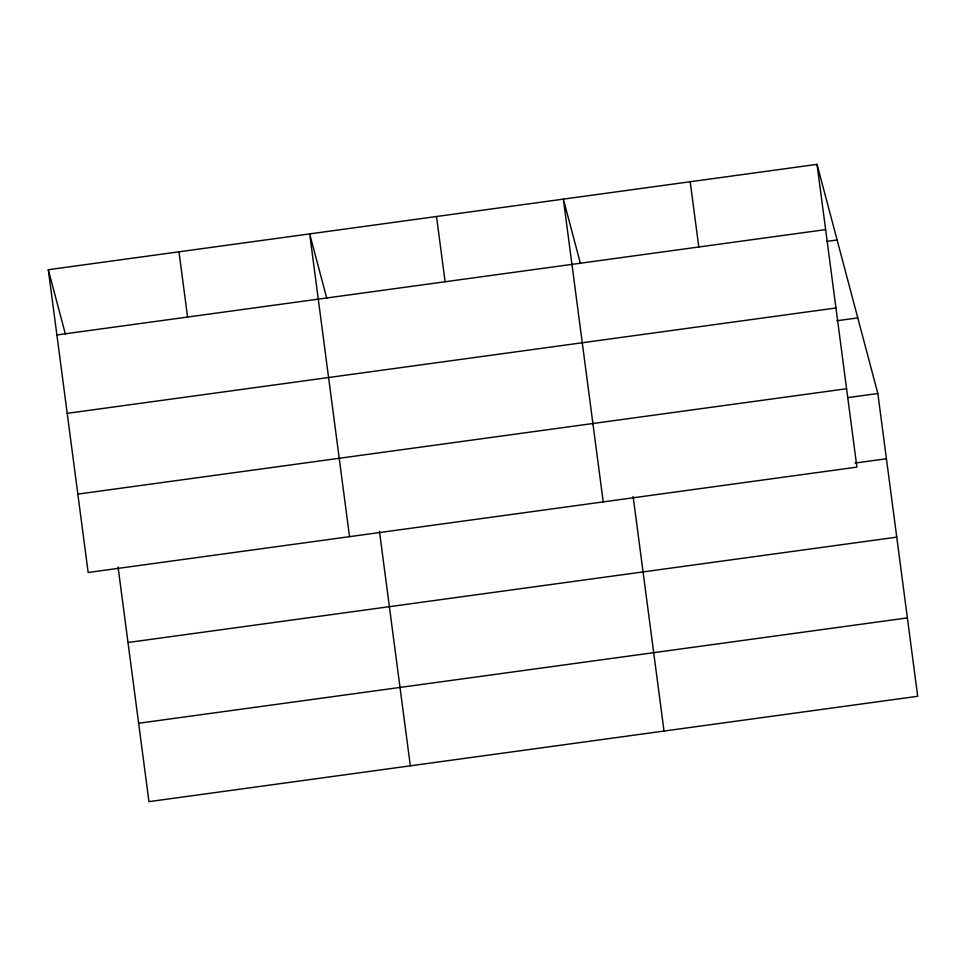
<?xml version="1.0" encoding="UTF-8"?>
<svg xmlns="http://www.w3.org/2000/svg" width="966" height="966" viewBox="0 0 966 966"><rect width="100%" height="100%" fill="white"/><g stroke="black" fill="none" stroke-linecap="round" stroke-linejoin="round"><path stroke-width="1.45" d="M817.043 164.353L856.902 467.121L88.16 572.488L48.3 269.719L817.043 164.353L877.84 393.512L917.7 696.281L148.957 801.647L118.069 567.078M56.885 334.96L825.64 229.606M826.667 241.415L837.111 239.979M67.209 413.351L835.952 307.985M836.882 320.76L857.784 317.886M77.835 494.109L846.59 388.743M847.991 397.606L877.84 393.512M855.091 463.052L886.426 458.753M128.007 642.499L896.75 537.144M138.633 723.256L907.376 617.902M580.445 263.549L563.359 199.129L603.219 501.897M326.762 298.313L309.675 233.893L349.535 536.661M48.3 269.719L65.386 334.139M690.207 181.741L698.792 246.982M633.128 496.488L664.016 731.045M436.511 216.517L445.109 281.758M379.445 531.252L410.333 765.821M178.988 251.812L187.573 317.053"/></g></svg>
